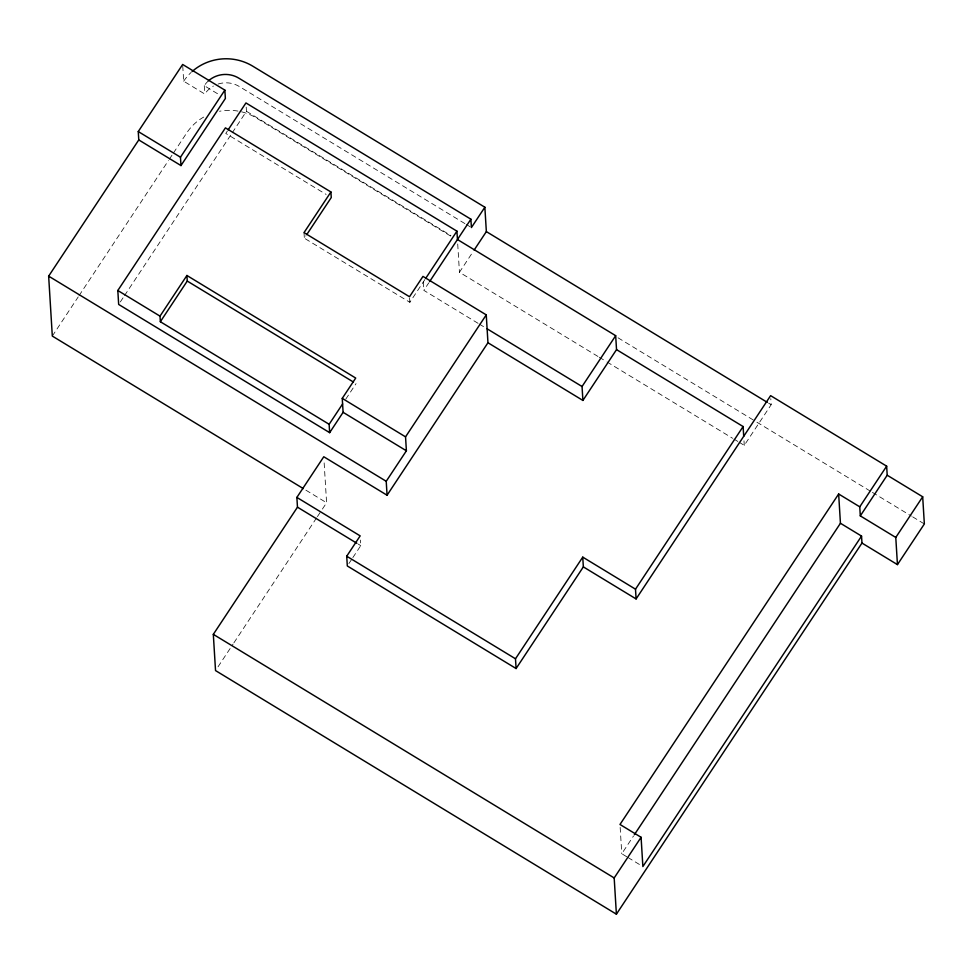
<?xml version="1.0" encoding="UTF-8"?>
<svg xmlns="http://www.w3.org/2000/svg" width="973" height="973" viewBox="0 0 973 973"><rect width="100%" height="100%" fill="white"/><g stroke="black" fill="none" stroke-linecap="round" stroke-linejoin="round"><path stroke-width="0.73" stroke-dasharray="4.87 3.65" d="M52.311 336.074L78.217 296.923M79.056 295.658L168.451 160.557M169.29 159.292L172.635 154.233M173.462 152.98L186.84 132.766A50.049 48.066 -3.5 0 1 205.935 115.872M227.39 131.002L225.772 133.435L326.113 194.418M120.336 301.91L123.68 296.862M124.52 295.597L231.428 134.031M232.267 132.766L246.461 111.299L246.205 107.127M424.946 279.506L409.852 302.311L304.354 238.203L305.984 235.746M345.756 399.173L356.045 383.63M478.059 323.316L423.814 290.343L428.728 282.912M597.969 356.459L459.451 272.27L473.304 251.326M218.037 666.797L233.07 644.077M233.909 642.812L316.566 517.891M317.405 516.627L321.577 510.326M322.416 509.061L326.587 502.749L324.045 461.202M348.893 563.574L352.056 558.794M352.846 557.59L360.764 545.634L360.424 540.064M739.091 442.216L744.272 445.366L771.175 404.707L770.798 398.662M626.746 856.751L621.771 853.735L633.508 836.014M768.585 403.126L771.175 404.707M464.924 223.608L239.334 86.512A25.03 24.033 -3.5 0 0 217.332 84.298M466.225 224.398L470.105 226.77M208.465 80.832A25.03 24.033 -3.5 0 0 204.269 85.66L219.156 94.709M246.461 111.299L450.973 235.588M450.621 236.062L255.935 117.757A50.049 48.066 -3.5 0 0 219.497 111.275M618.05 337.813L755.62 421.418M756.921 422.209L871.139 491.62M872.428 492.411L911.373 516.079M912.674 516.858L924.35 523.961M182.742 65.872L183.678 81.197L204.78 94.028A25.03 24.033 -3.5 0 1 213.379 86.086M599.271 357.249L605.741 361.178M607.03 361.968L732.62 438.288M733.91 439.066L737.789 441.426M479.361 324.094L485.819 328.023M305.887 490.173L326.587 502.749M358.173 544.065L360.764 545.634M627.986 857.505L640.392 865.046M743.992 440.83L744.272 445.366M620.166 827.391L621.771 853.735M457.711 243.992L459.451 272.27M423.304 281.988L423.814 290.343M409.597 298.127L409.852 302.311M304.014 232.632L304.354 238.203M204.269 85.66L204.78 94.028M183.678 81.197A50.049 48.066 -3.5 0 1 191.134 72.416"/><path stroke-width="1.46" d="M138.263 131.562L182.656 64.473L224.86 90.124L225.371 98.48L180.978 165.568L138.774 139.93L138.263 131.562L180.467 157.212L180.978 165.568M303.296 488.592L52.311 336.074L48.65 276.137L138.774 139.93M180.467 157.212L224.86 90.124M329.652 432.657L329.142 424.289L160.35 321.722L160.01 316.14L186.913 275.481L355.704 378.059L342.253 398.383L343.104 412.321L329.652 432.657L118.67 304.44L117.818 290.501L225.432 127.864L330.917 191.973L331.258 197.543L306.811 234.505M228.193 129.774L245.95 102.943L456.933 231.16L457.444 239.516L615.678 335.685L616.529 349.623L582.9 400.438L487.959 342.751L486.257 314.875L422.963 276.405L409.511 296.741L304.014 232.632L330.917 191.973M160.35 321.722L187.254 281.063L186.913 275.481M329.142 424.289L342.593 403.965M425.76 278.266L456.933 231.16M429.555 281.671L470.896 219.193L238.823 78.156A25.03 24.033 -3.5 0 0 208.465 80.832M192.082 71.552A50.049 48.066 -3.5 0 1 252.785 66.188L484.858 207.225L471.406 227.548L470.896 219.193M861.969 543.056L897.447 564.62L895.78 537.449L860.302 515.885L859.755 506.824L838.653 494.004L840.441 523.267L861.543 536.087L861.969 543.056L616.396 914.182L215.532 670.579L213.318 634.347L297.47 507.176L296.874 497.41L323.778 456.751L387.072 495.221L487.959 342.751M474.119 250.097L486.354 231.61L484.858 207.225M387.072 495.221L386.22 481.282L406.398 450.791L405.546 436.853L486.257 314.875M583.35 566.894L636.099 598.942L635.503 589.188L582.754 557.128L583.35 566.894L516.091 668.536L347.312 565.97L346.716 556.215L360.168 535.88L296.874 497.41M582.9 400.438L582.049 386.512L615.678 335.685M516.091 668.536L515.495 658.782L582.754 557.128M635.503 589.188L743.117 426.551L616.529 349.623M636.099 598.942L770.616 395.646L886.658 466.164L887.206 475.225L860.302 515.885M838.653 494.004L619.983 824.472L641.085 837.291L642.873 866.554L861.543 536.087M634.347 834.749L840.441 523.267M616.396 914.182L614.182 877.95L641.085 837.291M859.755 506.824L886.658 466.164M895.78 537.449L922.684 496.789L887.206 475.225M897.447 564.62L924.35 523.961L922.684 496.789M486.354 231.61L767.283 402.348M487.108 328.813L582.049 386.512M187.254 281.063L353.442 382.048M342.253 398.383L405.546 436.853M343.104 412.321L406.398 450.791M117.818 290.501L160.01 316.14M48.65 276.137L386.22 481.282M297.47 507.176L356.884 543.287M346.716 556.215L515.495 658.782M213.318 634.347L614.182 877.95M743.117 426.551L743.713 436.305"/></g></svg>
